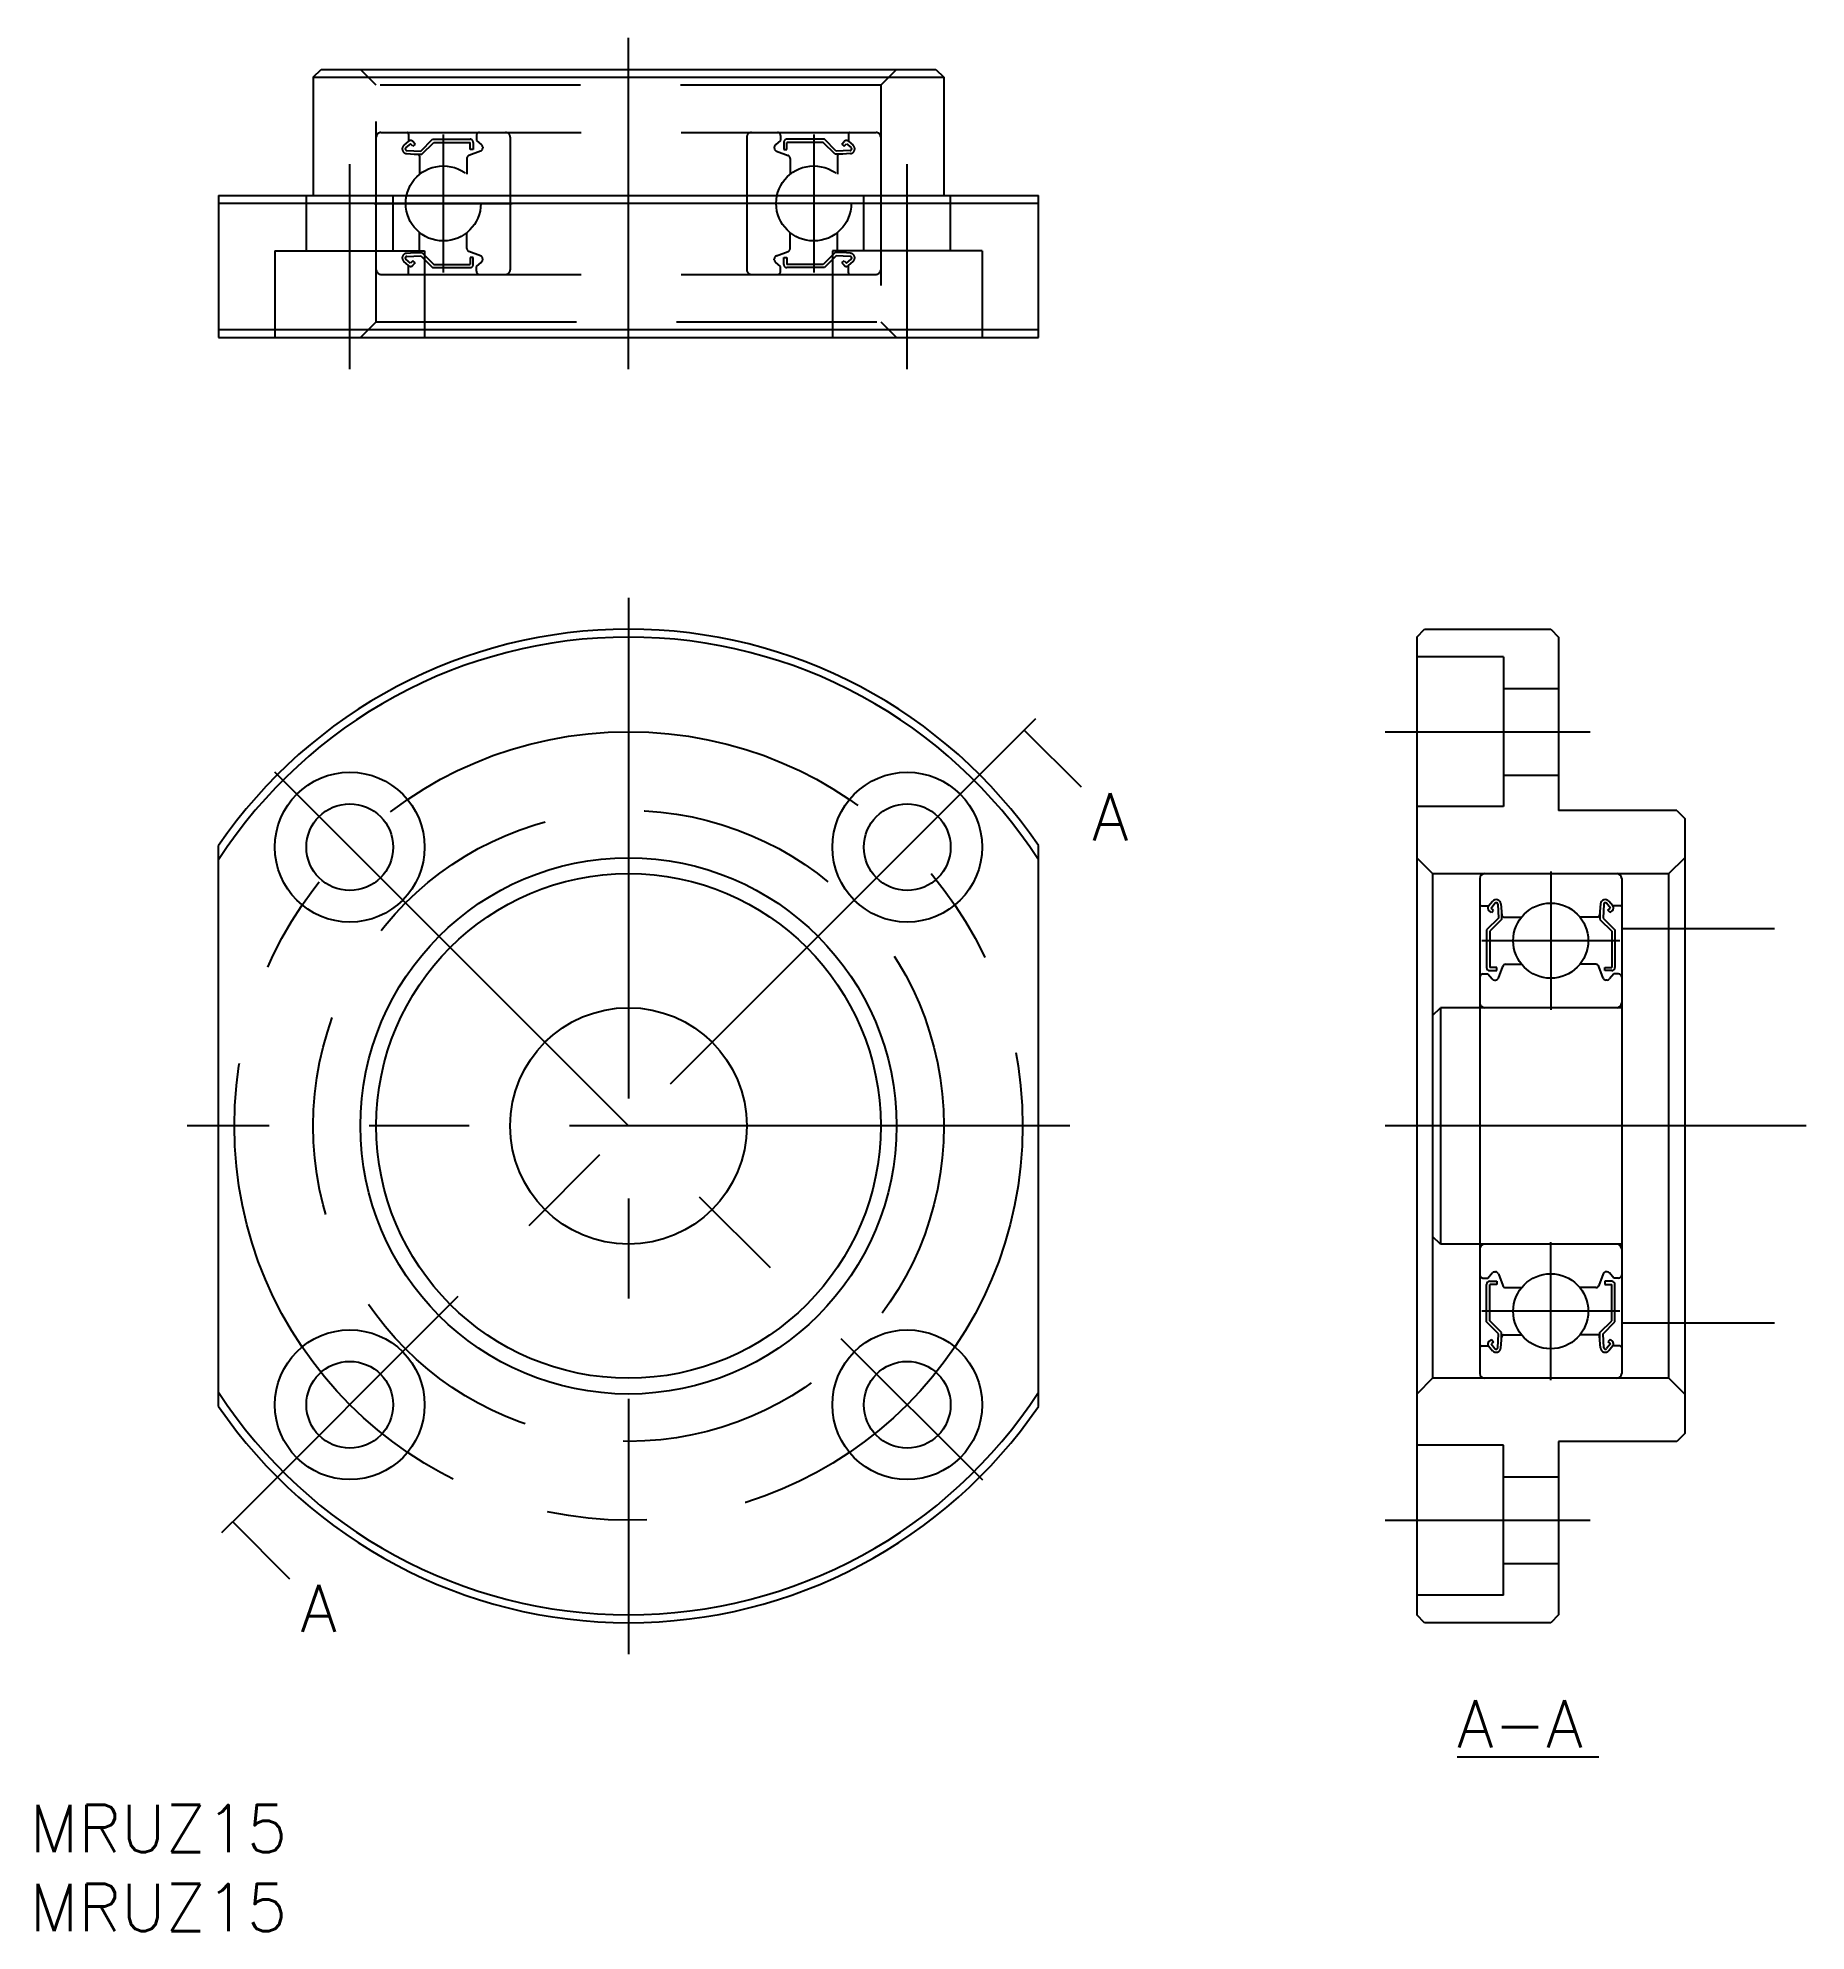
# Model space of a CAD drawing. Extents: x -37 to 75, y -51 to 69.
import ezdxf

# ---------------------------------------------------------------- set-up
doc = ezdxf.new("R2010")
doc.units = 0
for name, pattern in [('CENTER', [50.8, 31.75, -6.35, 6.35, -6.35]), ('DASHED', [19.05, 12.7, -6.35]), ('PHANTOM', [63.5, 31.75, -6.35, 6.35, -6.35, 6.35, -6.35])]:
    doc.linetypes.add(name, pattern=pattern)
doc.layers.get('0').update_dxf_attribs({"linetype": 'CONTINUOUS'})
doc.layers.add('CENTER', color=1, linetype='CENTER')
doc.styles.get("Standard").update_dxf_attribs({"font": 'txt.shx', "height": 3, "bigfont": 'bigfont.shx'})

# ---------------------------------------------------------------- blocks, each defined once
blk = doc.blocks.new('*U2')
at = {"color": 7, "linetype": 'CONTINUOUS'}
blk.add_line((52.56, -40.01), (61.56, -40.01), dxfattribs=at)
at = {"color": 137, "linetype": 'CONTINUOUS'}
blk.add_text('A-A', height=3, dxfattribs=at).set_placement((52.56, -39.41))

msp = doc.modelspace()

# ---------------------------------------------------------------- linework, layer by layer
at = {"color": 7, "linetype": 'CONTINUOUS'}
for p, q in [((-20, 66.5), (-19.5, 67)), ((-20, 66.5), (20, 66.5)), ((-20, 66.5), (-20, 59)), ((-19.5, 67), (19.5, 67)), ((19.5, 67), (20, 66.5)), ((20, 66.5), (20, 59)), ((-26, 59), (-26, 50)), ((-26, 59), (26, 59)), ((26, 50), (26, 59)), ((26, 58.5), (-26, 58.5)), ((-26, 50.5), (26, 50.5)), ((-26, 50), (26, 50)), ((50, 31), (50.5, 31.5)), ((50.5, 31.5), (58.5, 31.5)), ((58.5, 31.5), (59, 31)), ((50, 31), (50, -31)), ((59, 31), (59, 20)), ((55.5, 29.75), (50, 29.75)), ((55.5, 29.75), (55.5, 20.25)), ((55.5, 27.75), (59, 27.75)), ((55.5, 22.25), (59, 22.25)), ((55.5, 20.25), (50, 20.25)), ((66.5, 20), (59, 20)), ((66.5, 20), (67, 19.5)), ((67, 19.5), (67, -19.5)), ((-26, -17.78), (-26, 17.78)), ((26, -17.78), (26, 17.78)), ((51, 16), (50, 17)), ((66, 16), (67, 17)), ((51, 16), (51, -16)), ((51, 16), (66, 16)), ((54, 15.7), (54, -15.7)), ((63, 15.7), (63, -15.7)), ((66, -16), (66, 16)), ((54.1, 13.95), (54.56, 13.95)), ((54.56, 13.95), (54.81, 14.25)), ((54.74, 13.54), (54.58, 13.67)), ((54.71, 13.82), (54.96, 14.12)), ((54.87, 13.69), (54.71, 13.82)), ((54.74, 13.54), (54.87, 13.69)), ((55.14, 14.06), (55.18, 13.18)), ((55.34, 14.08), (55.4, 13.34)), ((55.38, 13.57), (55.38, 13.1)), ((55.5, 13.25), (56.65, 13.25)), ((61.5, 13.25), (60.35, 13.25)), ((61.66, 14.08), (61.6, 13.34)), ((61.62, 13.57), (61.62, 13.1)), ((61.86, 14.06), (61.82, 13.18)), ((62.29, 13.82), (62.04, 14.12)), ((62.13, 13.69), (62.29, 13.82)), ((62.26, 13.54), (62.13, 13.69)), ((62.44, 13.95), (62.19, 14.25)), ((62.26, 13.54), (62.42, 13.67)), ((62.9, 13.95), (62.44, 13.95)), ((55.18, 13.18), (54.43, 12.43)), ((54.43, 12.43), (54.43, 10.05)), ((55.38, 13.1), (54.63, 12.35)), ((54.63, 12.35), (54.63, 10.05)), ((61.62, 13.1), (62.37, 12.35)), ((61.82, 13.18), (62.57, 12.43)), ((62.37, 12.35), (62.37, 10.05)), ((62.57, 12.43), (62.57, 10.05)), ((54.2, 9.65), (54.5, 9.65)), ((54.5, 9.65), (54.78, 9.32)), ((55.08, 10.05), (54.63, 10.05)), ((54.63, 9.85), (55.08, 9.85)), ((55.08, 9.85), (55.08, 10.05)), ((55.18, 9.38), (55.45, 10.12)), ((55.64, 10.25), (56.65, 10.25)), ((61.36, 10.25), (60.35, 10.25)), ((61.82, 9.38), (61.55, 10.12)), ((61.92, 10.05), (62.37, 10.05)), ((61.92, 9.85), (61.92, 10.05)), ((62.37, 9.85), (61.92, 9.85)), ((62.5, 9.65), (62.22, 9.32)), ((62.8, 9.65), (62.5, 9.65)), ((54.93, 9.25), (54.99, 9.25)), ((62.07, 9.25), (62.01, 9.25)), ((62.7, 7.5), (54.3, 7.5)), ((62.7, -7.5), (54.3, -7.5)), ((54.5, -9.65), (54.78, -9.32)), ((54.93, -9.25), (54.99, -9.25)), ((55.18, -9.38), (55.45, -10.12)), ((61.82, -9.38), (61.55, -10.12)), ((62.07, -9.25), (62.01, -9.25)), ((62.5, -9.65), (62.22, -9.32)), ((54.2, -9.65), (54.5, -9.65)), ((54.43, -12.43), (54.43, -10.05)), ((54.63, -9.85), (55.08, -9.85)), ((54.63, -12.35), (54.63, -10.05)), ((55.08, -10.05), (54.63, -10.05)), ((55.08, -9.85), (55.08, -10.05)), ((55.64, -10.25), (56.65, -10.25)), ((61.36, -10.25), (60.35, -10.25)), ((62.37, -9.85), (61.92, -9.85)), ((61.92, -9.85), (61.92, -10.05)), ((61.92, -10.05), (62.37, -10.05)), ((62.37, -12.35), (62.37, -10.05)), ((62.8, -9.65), (62.5, -9.65)), ((62.57, -12.43), (62.57, -10.05)), ((55.18, -13.18), (54.43, -12.43)), ((55.38, -13.1), (54.63, -12.35)), ((55.14, -14.06), (55.18, -13.18)), ((55.38, -13.57), (55.38, -13.1)), ((61.62, -13.1), (62.37, -12.35)), ((61.62, -13.57), (61.62, -13.1)), ((61.82, -13.18), (62.57, -12.43)), ((61.86, -14.06), (61.82, -13.18)), ((54.1, -13.95), (54.56, -13.95)), ((54.56, -13.95), (54.81, -14.25)), ((54.74, -13.54), (54.58, -13.67)), ((54.87, -13.69), (54.71, -13.82)), ((54.71, -13.82), (54.96, -14.12)), ((54.74, -13.54), (54.87, -13.69)), ((55.34, -14.08), (55.4, -13.34)), ((55.5, -13.25), (56.65, -13.25)), ((61.5, -13.25), (60.35, -13.25)), ((61.66, -14.08), (61.6, -13.34)), ((62.29, -13.82), (62.04, -14.12)), ((62.26, -13.54), (62.13, -13.69)), ((62.13, -13.69), (62.29, -13.82)), ((62.44, -13.95), (62.19, -14.25)), ((62.26, -13.54), (62.42, -13.67)), ((62.9, -13.95), (62.44, -13.95)), ((51, -16), (50, -17)), ((66, -16), (51, -16)), ((66, -16), (67, -17)), ((55.5, -20.25), (50, -20.25)), ((55.5, -29.75), (55.5, -20.25)), ((66.5, -20), (59, -20)), ((59, -20), (59, -31)), ((67, -19.5), (66.5, -20)), ((55.5, -22.25), (59, -22.25)), ((55.5, -27.75), (59, -27.75)), ((55.5, -29.75), (50, -29.75)), ((50.5, -31.5), (50, -31)), ((59, -31), (58.5, -31.5)), ((58.5, -31.5), (50.5, -31.5))]:
    msp.add_line(p, q, dxfattribs=at)
at = {"color": 3, "linetype": 'DASHED'}
for p, q in [((-16, 66), (-17, 67)), ((16, 66), (17, 67)), ((-16, 51), (-16, 66)), ((16, 66), (-16, 66)), ((16, 66), (16, 51)), ((-15.7, 63), (15.7, 63)), ((-13.95, 62.44), (-14.25, 62.19)), ((-13.95, 62.9), (-13.95, 62.44)), ((-13.18, 61.82), (-12.43, 62.57)), ((-12.43, 62.57), (-10.05, 62.57)), ((-9.65, 62.8), (-9.65, 62.5)), ((-9.65, 62.5), (-9.32, 62.22)), ((-7.5, 62.7), (-7.5, 54.3)), ((7.5, 62.7), (7.5, 54.3)), ((9.65, 62.5), (9.32, 62.22)), ((9.65, 62.8), (9.65, 62.5)), ((12.43, 62.57), (10.05, 62.57)), ((13.18, 61.82), (12.43, 62.57)), ((13.95, 62.9), (13.95, 62.44)), ((13.95, 62.44), (14.25, 62.19)), ((-13.82, 62.29), (-14.12, 62.04)), ((-14.08, 61.66), (-13.34, 61.6)), ((-14.06, 61.86), (-13.18, 61.82)), ((-13.69, 62.13), (-13.82, 62.29)), ((-13.54, 62.26), (-13.69, 62.13)), ((-13.54, 62.26), (-13.67, 62.42)), ((-13.57, 61.62), (-13.1, 61.62)), ((-13.25, 61.5), (-13.25, 60.35)), ((-13.1, 61.62), (-12.35, 62.37)), ((-12.35, 62.37), (-10.05, 62.37)), ((-10.25, 61.36), (-10.25, 60.35)), ((-9.38, 61.82), (-10.12, 61.55)), ((-10.05, 61.92), (-10.05, 62.37)), ((-9.85, 61.92), (-10.05, 61.92)), ((-9.85, 62.37), (-9.85, 61.92)), ((-9.25, 62.07), (-9.25, 62.01)), ((9.25, 62.07), (9.25, 62.01)), ((9.38, 61.82), (10.12, 61.55)), ((9.85, 62.37), (9.85, 61.92)), ((9.85, 61.92), (10.05, 61.92)), ((10.05, 61.92), (10.05, 62.37)), ((12.35, 62.37), (10.05, 62.37)), ((10.25, 61.36), (10.25, 60.35)), ((13.1, 61.62), (12.35, 62.37)), ((13.57, 61.62), (13.1, 61.62)), ((14.06, 61.86), (13.18, 61.82)), ((13.25, 61.5), (13.25, 60.35)), ((14.08, 61.66), (13.34, 61.6)), ((13.54, 62.26), (13.67, 62.42)), ((13.54, 62.26), (13.69, 62.13)), ((13.69, 62.13), (13.82, 62.29)), ((13.82, 62.29), (14.12, 62.04)), ((-20.43, 55.5), (-20.43, 59)), ((-14.93, 55.5), (-14.93, 59)), ((14.93, 55.5), (14.93, 59)), ((20.43, 55.5), (20.43, 59)), ((-13.25, 55.5), (-13.25, 56.65)), ((-10.25, 55.64), (-10.25, 56.65)), ((10.25, 55.64), (10.25, 56.65)), ((13.25, 55.5), (13.25, 56.65)), ((-22.43, 55.5), (-12.93, 55.5)), ((-22.43, 55.5), (-22.43, 50)), ((-14.08, 55.34), (-13.34, 55.4)), ((-13.57, 55.38), (-13.1, 55.38)), ((-13.1, 55.38), (-12.35, 54.63)), ((-12.93, 55.5), (-12.93, 50)), ((-9.38, 55.18), (-10.12, 55.45)), ((9.38, 55.18), (10.12, 55.45)), ((13.1, 55.38), (12.35, 54.63)), ((22.43, 55.5), (12.93, 55.5)), ((12.93, 55.5), (12.93, 50)), ((13.57, 55.38), (13.1, 55.38)), ((14.08, 55.34), (13.34, 55.4)), ((22.43, 55.5), (22.43, 50)), ((-13.95, 54.56), (-14.25, 54.81)), ((-13.82, 54.71), (-14.12, 54.96)), ((-14.06, 55.14), (-13.18, 55.18)), ((-13.95, 54.1), (-13.95, 54.56)), ((-13.69, 54.87), (-13.82, 54.71)), ((-13.54, 54.74), (-13.69, 54.87)), ((-13.54, 54.74), (-13.67, 54.58)), ((-13.18, 55.18), (-12.43, 54.43)), ((-12.43, 54.43), (-10.05, 54.43)), ((-12.35, 54.63), (-10.05, 54.63)), ((-10.05, 55.08), (-10.05, 54.63)), ((-9.85, 55.08), (-10.05, 55.08)), ((-9.85, 54.63), (-9.85, 55.08)), ((-9.65, 54.5), (-9.32, 54.78)), ((-9.65, 54.2), (-9.65, 54.5)), ((-9.25, 54.93), (-9.25, 54.99)), ((9.25, 54.93), (9.25, 54.99)), ((9.65, 54.5), (9.32, 54.78)), ((9.65, 54.2), (9.65, 54.5)), ((9.85, 54.63), (9.85, 55.08)), ((9.85, 55.08), (10.05, 55.08)), ((10.05, 55.08), (10.05, 54.63)), ((12.35, 54.63), (10.05, 54.63)), ((12.43, 54.43), (10.05, 54.43)), ((13.18, 55.18), (12.43, 54.43)), ((14.06, 55.14), (13.18, 55.18)), ((13.54, 54.74), (13.69, 54.87)), ((13.54, 54.74), (13.67, 54.58)), ((13.69, 54.87), (13.82, 54.71)), ((13.82, 54.71), (14.12, 54.96)), ((13.95, 54.56), (14.25, 54.81)), ((13.95, 54.1), (13.95, 54.56)), ((-15.7, 54), (15.7, 54)), ((-16, 51), (-17, 50)), ((-16, 51), (16, 51)), ((16, 51), (17, 50))]:
    msp.add_line(p, q, dxfattribs=at)
at = {"color": 3, "linetype": 'PHANTOM'}
for p, q in [((72.7, 12.5), (63, 12.5)), ((51, 7), (51.5, 7.5)), ((63, 7.5), (51.5, 7.5)), ((51.5, 7.5), (51.5, -7.5)), ((51, 7), (51, -7)), ((51.5, -7.5), (51, -7)), ((63, -7.5), (51.5, -7.5)), ((72.7, -12.5), (63, -12.5))]:
    msp.add_line(p, q, dxfattribs=at)
at = {"color": 7}
for points in [[(25.1, 25.1, 0), (28.71, 21.5, 0)], [(-25.1, -25.1, 0), (-21.5, -28.71, 0)]]:
    msp.add_polyline3d(points, dxfattribs=at)
at = {"color": 3, "linetype": 'DASHED'}
for centre, radius in [((-11.75, 58.5), 2.38), ((11.75, 58.5), 2.38), ((0, 0), 20)]:
    msp.add_circle(centre, radius, dxfattribs=at)
at = {"color": 7, "linetype": 'CONTINUOUS'}
for centre, radius in [((-17.68, 17.68), 4.75), ((17.68, 17.68), 4.75), ((-17.68, 17.68), 2.75), ((17.68, 17.68), 2.75), ((0, 0), 17), ((0, 0), 16), ((58.5, 11.75), 2.38), ((0, 0), 7.5), ((58.5, -11.75), 2.38), ((-17.68, -17.68), 4.75), ((17.68, -17.68), 4.75), ((-17.68, -17.68), 2.75), ((17.68, -17.68), 2.75)]:
    msp.add_circle(centre, radius, dxfattribs=at)
at = {"color": 3, "linetype": 'DASHED'}
for centre, radius, start, end in [((-15.7, 62.7), 0.3, 90, 180), ((-14.05, 62.9), 0.1, 0, 90), ((-13.82, 62.29), 0.2, 39.9152, 129.9998), ((-10.05, 62.37), 0.2, 0, 90), ((-9.45, 62.8), 0.2, 90, 180), ((-7.8, 62.7), 0.3, 0, 90), ((7.8, 62.7), 0.3, 90, 180), ((9.45, 62.8), 0.2, 0, 90), ((10.05, 62.37), 0.2, 90, 180), ((13.82, 62.29), 0.2, 50.0002, 140.0848), ((14.05, 62.9), 0.1, 90, 180), ((15.7, 62.7), 0.3, 360, 90), ((-14.05, 61.96), 0.3, 129.9998, 265.0032), ((-14.06, 61.96), 0.1, 129.9967, 267.1802), ((-13.35, 61.5), 0.1, 0, 85.0032), ((-10.05, 61.36), 0.2, 110.0081, 180), ((-9.45, 62.01), 0.2, 290.0081, 0), ((-9.45, 62.07), 0.2, 0, 50.0038), ((9.45, 62.07), 0.2, 129.9962, 180), ((9.45, 62.01), 0.2, 180, 249.9919), ((10.05, 61.36), 0.2, 0, 69.9919), ((13.35, 61.5), 0.1, 94.9968, 180), ((14.06, 61.96), 0.1, 272.8198, 50.0033), ((14.05, 61.96), 0.3, 274.9968, 50.0002), ((-14.05, 55.04), 0.3, 94.9968, 230.0002), ((-13.35, 55.5), 0.1, 274.9968, 0), ((-10.05, 55.64), 0.2, 180, 249.9919), ((10.05, 55.64), 0.2, 290.0081, 0), ((13.35, 55.5), 0.1, 180, 265.0032), ((14.05, 55.04), 0.3, 309.9998, 85.0032), ((-15.7, 54.3), 0.3, 180, 270), ((-14.06, 55.04), 0.1, 92.8198, 230.0033), ((-14.05, 54.1), 0.1, 270, 0), ((-13.82, 54.71), 0.2, 230.0002, 320.0848), ((-10.05, 54.63), 0.2, 270, 0), ((-9.45, 54.2), 0.2, 180, 270), ((-9.45, 54.99), 0.2, 0, 69.9919), ((-9.45, 54.93), 0.2, 309.9962, 0), ((-7.8, 54.3), 0.3, 270, 0), ((7.8, 54.3), 0.3, 180, 270), ((9.45, 54.99), 0.2, 110.0081, 180), ((9.45, 54.93), 0.2, 180, 230.0038), ((9.45, 54.2), 0.2, 270, 0), ((10.05, 54.63), 0.2, 180, 270), ((13.82, 54.71), 0.2, 219.9152, 309.9998), ((14.05, 54.1), 0.1, 180, 270), ((14.06, 55.04), 0.1, 309.9967, 87.1802), ((15.7, 54.3), 0.3, 270, 0)]:
    msp.add_arc(centre, radius, start, end, dxfattribs=at)
at = {"color": 7, "linetype": 'CONTINUOUS'}
for centre, radius, start, end in [((0, 0), 31.5, 34.3713, 145.6287), ((0, 0), 31, 32.9959, 147.0041), ((54.3, 15.7), 0.3, 90, 180), ((62.7, 15.7), 0.3, 360, 90), ((54.1, 14.05), 0.1, 180, 270), ((54.71, 13.82), 0.2, 140.0002, 230.0848), ((55.04, 14.05), 0.3, 4.9968, 140.0002), ((55.04, 14.06), 0.1, 2.8198, 140.0033), ((55.5, 13.35), 0.1, 184.9968, 270), ((61.5, 13.35), 0.1, 270, 355.0032), ((61.96, 14.05), 0.3, 39.9998, 175.0032), ((61.96, 14.06), 0.1, 39.9967, 177.1802), ((62.29, 13.82), 0.2, 309.9152, 39.9998), ((62.9, 14.05), 0.1, 270, 0), ((54.2, 9.45), 0.2, 90, 180), ((54.63, 10.05), 0.2, 180, 270), ((55.64, 10.05), 0.2, 90, 159.9919), ((61.36, 10.05), 0.2, 20.0081, 90), ((62.37, 10.05), 0.2, 270, 0), ((62.8, 9.45), 0.2, 0, 90), ((54.93, 9.45), 0.2, 219.9962, 270), ((54.99, 9.45), 0.2, 270, 339.9919), ((62.01, 9.45), 0.2, 200.0081, 270), ((62.07, 9.45), 0.2, 270, 320.0038), ((54.3, 7.8), 0.3, 180, 270), ((62.7, 7.8), 0.3, 270, 0), ((54.3, -7.8), 0.3, 90, 180), ((62.7, -7.8), 0.3, 0, 90), ((54.2, -9.45), 0.2, 180, 270), ((54.93, -9.45), 0.2, 90, 140.0038), ((54.99, -9.45), 0.2, 20.0081, 90), ((62.01, -9.45), 0.2, 90, 159.9919), ((62.07, -9.45), 0.2, 39.9962, 90), ((62.8, -9.45), 0.2, 270, 0), ((54.63, -10.05), 0.2, 90, 180), ((55.64, -10.05), 0.2, 200.0081, 270), ((61.36, -10.05), 0.2, 270, 339.9919), ((62.37, -10.05), 0.2, 0, 90), ((54.1, -14.05), 0.1, 90, 180), ((54.71, -13.82), 0.2, 129.9152, 219.9998), ((55.04, -14.05), 0.3, 219.9998, 355.0032), ((55.04, -14.06), 0.1, 219.9967, 357.1802), ((55.5, -13.35), 0.1, 90, 175.0032), ((61.5, -13.35), 0.1, 4.9968, 90), ((61.96, -14.05), 0.3, 184.9968, 320.0002), ((61.96, -14.06), 0.1, 182.8198, 320.0033), ((62.29, -13.82), 0.2, 320.0002, 50.0848), ((62.9, -14.05), 0.1, 0, 90), ((54.3, -15.7), 0.3, 180, 270), ((62.7, -15.7), 0.3, 270, 0), ((0, 0), 31, 212.9959, 327.0041), ((0, 0), 31.5, 214.3713, 325.6287)]:
    msp.add_arc(centre, radius, start, end, dxfattribs=at)
at = {"layer": 'CENTER', "color": 1, "linetype": 'CENTER'}
for p, q in [((0, 48), (0, 69)), ((-11.75, 62.88), (-11.75, 54.12)), ((11.75, 62.88), (11.75, 54.12)), ((-17.68, 48), (-17.68, 61)), ((17.68, 48), (17.68, 61)), ((-16.13, 58.5), (-7.37, 58.5)), ((16.13, 58.5), (7.37, 58.5)), ((0, 33.5), (0, -33.5)), ((25.81, 25.81), (24.4, 24.4)), ((25.1, 25.1), (-25.1, -25.1)), ((48, 25), (61, 25)), ((-22.45, 22.45), (22.45, -22.45)), ((58.5, 16.13), (58.5, 7.37)), ((62.88, 11.75), (54.12, 11.75)), ((28, 0), (-28, 0)), ((74.7, 0), (48, 0)), ((58.5, -16.13), (58.5, -7.37)), ((62.88, -11.75), (54.12, -11.75)), ((-24.4, -24.4), (-25.81, -25.81)), ((48, -25), (61, -25))]:
    msp.add_line(p, q, dxfattribs=at)
msp.add_circle((0, 0), 25, dxfattribs=at)

# ---------------------------------------------------------------- block references
at = {"color": 7, "linetype": 'CONTINUOUS'}
msp.add_blockref('*U2', (0, 0), dxfattribs=at)

# ---------------------------------------------------------------- texts
at = {"color": 137, "linetype": 'CONTINUOUS'}
for p in [(29.4, 18.11), (-20.81, -32.09)]:
    msp.add_text('A', height=3, dxfattribs=at).set_placement(p)
at = {"color": 7, "linetype": 'CONTINUOUS'}
for p in [(-37.98, -46.06), (-37.98, -51.06)]:
    msp.add_text('MRUZ15', height=3, dxfattribs=at).set_placement(p)

doc.saveas('drawing.dxf')
